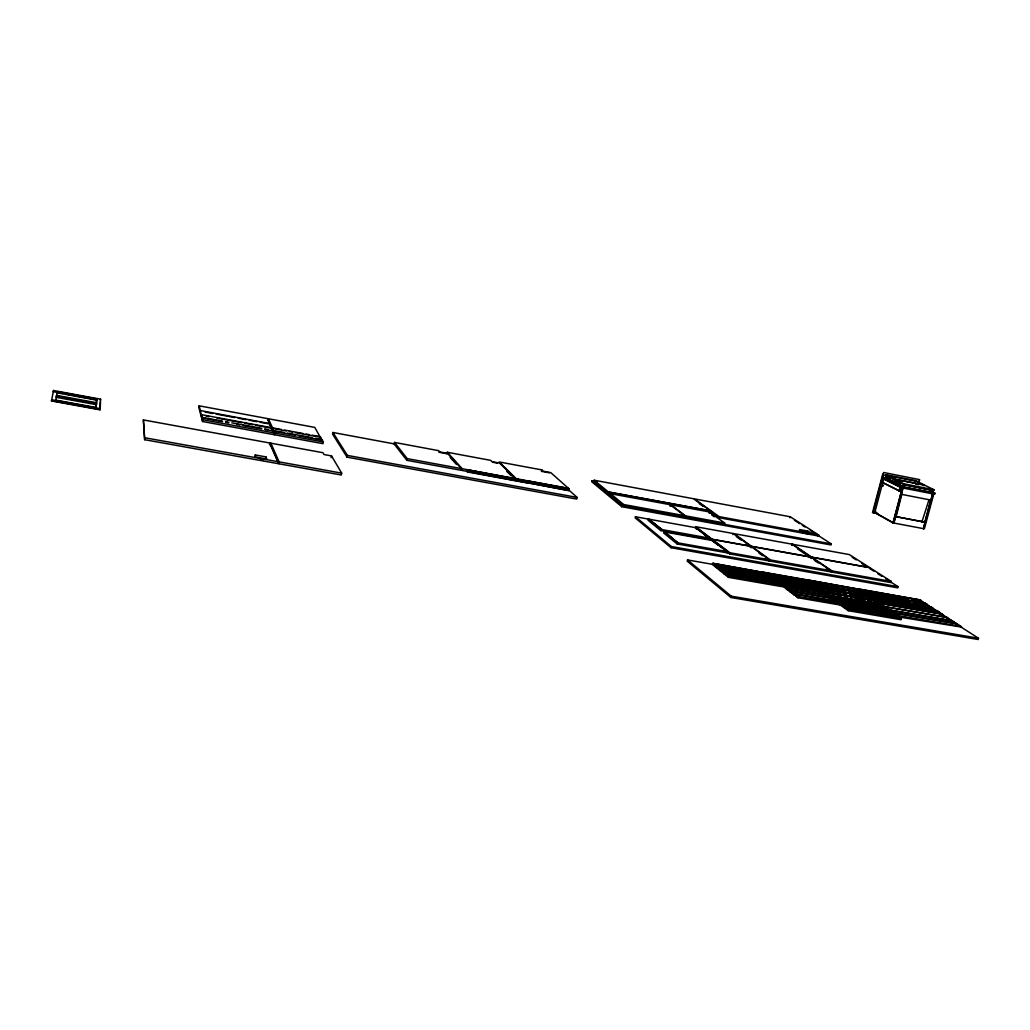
<?xml version="1.0" encoding="UTF-8"?>
<svg xmlns="http://www.w3.org/2000/svg" width="1030" height="1030" viewBox="0 0 1030 1030"><rect width="100%" height="100%" fill="white"/><g stroke="black" fill="none" stroke-linecap="round" stroke-linejoin="round"><path stroke-width="1.5" d="M99.987 409.837L100.219 408.627L51.732 399.743L51.5 400.966L99.987 409.837L100.283 401.945M100.219 408.627L100.567 399.189L53.496 390.499L51.5 400.966M321.257 440.338C322.223 438.947 319.97 434.969 319.854 438.317M321.798 440.312L321.888 439.54L323.343 441.973L322.982 443.673L274.624 434.776L273.517 431.943M83.61 406.477L96.073 408.756L96.73 398.932L57.281 391.658L57.062 392.842L96.498 400.116M96.073 408.756L96.73 398.932M202.189 417.948L202.562 421.515L273.645 434.596L274.006 432.883L272.886 430.476L272.68 431.737M201.468 415.206L201.301 416.159L200.322 410.172M201.339 414.627L271.611 427.72L271.405 428.982M276.388 432.059L273.298 431.493L272.59 427.901L272.19 429.51L268.572 421.682M273.607 432.059L273.851 430.656L274.984 433.064L274.624 434.776M200.258 410.532L269.68 423.562L269.435 424.939M877.83 513.622L872.565 512.399L882.749 474.058L882.89 474.766L918.85 481.834L918.503 481.28M201.455 415.425C202.331 412.966 201.751 421.051 202.189 417.807M272.796 430.849L264.942 429.497M80.495 405.897L55.556 401.34L57.281 391.658M53.496 390.499L53.264 391.683L62.688 393.421M55.556 401.34L55.775 400.116L96.305 407.545M100.335 400.361L100.567 399.189M143.389 419.931L144.676 439.707L277.662 463.564L278.049 461.698L269.86 443.016L143.389 419.931L144.676 439.707M269.384 423.382L267.375 418.553L199.151 405.82L198.816 407.494L202.562 421.515M254.912 456.818L255.298 454.951L265.959 456.882L266.847 459.045L256.122 457.114L255.298 454.951M267.98 420.382L268.315 418.734L314.768 427.399L319.867 436.527L312.142 435.188M265.573 458.736L265.959 456.882M269.5 444.793L269.86 443.016M270.877 443.196L270.517 444.986L278.731 463.757L341.278 474.985L341.677 473.131L331.544 455.917L324.025 454.539L322.982 452.711L270.877 443.196L279.117 461.891L278.731 463.757M394.58 443.969L332.909 432.471L332.561 434.106L347.02 457.14L576.736 499.087L577.122 497.426L567.53 488.864M331.171 457.681L331.544 455.917M347.02 457.14L347.393 455.415L332.909 432.471M394.503 442.424L394.155 444.033L406.863 460.32L460.977 470.259L461.35 468.599L447.587 453.393L439.836 451.951L438.69 450.664L394.503 442.424L407.236 458.633L461.35 468.599M406.863 460.32L407.236 458.633M271.109 427.991L269.693 423.562M446.956 453.87L447.303 452.273L490.705 460.371L492.018 461.672L499.627 463.088L515.386 478.551L462.277 468.766L447.303 452.273M462.277 468.766L461.904 470.44L568.74 490.576L568.663 488.529L529.806 481.371L529.433 483.019L568.74 490.576M467.453 469.886L467.44 471.959L528.957 483.263L529.33 481.615L467.453 469.886L529.33 481.615M467.44 471.959L467.813 470.285M529.858 483.431L529.806 481.371M541.432 471.47L541.806 469.899L499.177 461.955L516.3 478.718L568.431 488.323L568.045 489.958M568.277 490.164L568.663 488.529M596.718 481.615L591.993 480.74L591.748 481.77L621.76 506.721L831.03 544.96L831.313 543.904L816.803 534.609M594.156 480.212L593.911 481.242L608.086 492.958L608.344 491.902L594.156 480.212L693.512 498.739L710.301 510.751L710.043 511.794M608.588 492.108L608.331 493.164L610.262 494.76L610.52 493.692L608.588 492.108L710.597 510.957L712.889 512.592L712.631 513.635L709.477 513.056M621.76 506.721L622.017 505.627L591.993 480.74M623.408 505.627L623.678 504.533L610.764 493.898L610.507 494.967L623.408 505.627L684.384 516.79L684.654 515.695L670.363 504.906L670.105 505.962M696.834 527.888L635.446 516.751L635.162 517.884L671.058 547.728L897.761 587.847L898.07 586.688L885.929 578.912M696.229 528.969L696.512 527.849L710.211 538.278L709.915 539.411L660.732 530.579L661.015 529.433L662.135 529.626L648.887 519.21L661.582 529.523M663.964 531.828L663.681 532.986L677.109 543.943L727.605 552.917L727.901 551.745L713.391 540.698L663.964 531.828L678.409 543.557L665.097 532.021M670.955 506.116L671.212 505.06L685.529 515.863L724.669 523.034L724.399 524.103L685.259 516.944L682.877 515.142M671.058 547.728L671.354 546.531L635.446 516.751M677.109 543.943L677.405 542.759L678.409 543.557M685.259 516.944L685.529 515.863M695.392 527.798L695.662 526.691L733.193 533.501L750.613 546.132L750.329 547.278M712.824 564.376L687.538 559.947L687.229 561.17L730.927 597.503L978.152 639.501L978.5 638.24L958.325 625.3M709.232 513.172L709.49 512.129L724.669 523.034M710.34 512L710.597 510.957M695.662 526.691L712.142 539.218L711.859 540.364L704.263 534.57M725.893 551.063L729.626 553.908L769.101 560.925L769.397 559.766L750.96 546.389L712.464 539.463L712.181 540.608L718.412 545.359M718.901 517.691L719.172 516.635L694.323 498.881L790.229 516.764L818.644 534.956L818.374 535.986L718.901 517.691L709.76 511.138M712.721 563.294L713.764 563.758L712.721 563.294L712.412 564.517L716.069 567.453L716.378 566.217L717.781 566.964L717.034 567.479L716.738 566.5L716.417 567.736L720.125 570.71L720.433 569.461L721.476 570.298L718.644 568.032M716.816 566.938L713.018 564.273L713.314 563.397M713.43 564.595L714.176 564.092L716.97 566.32M713.018 564.273L713.906 563.5L764.08 572.577L713.906 563.5M714.357 563.861L726.626 566.655M764.363 573.53L767.363 575.783L764.518 572.912L714.614 564.813L720.833 565.895M717.421 567.041L714.769 564.195M720.884 570.195L717.614 567.195L721.039 569.564M718.052 567.929L717.923 566.706L767.904 575.448L768.238 576.44L768.689 575.371L768.38 576.594M721.528 571.084L722.288 570.569L721.528 571.084L720.794 569.745L720.485 570.993L724.245 574.006L727.347 574.547M721.103 570.736L721.399 569.848M722.455 570.324L772.77 579.105L721.991 569.963L722.3 570.955L727.013 571.766M722.725 571.29L773.221 579.452L776.736 582.491L773.813 579.555L774.47 579.542L773.659 580.173L774.032 578.821L770.955 576.916M732.922 534.609L733.193 533.501M724.245 574.006L724.553 572.757L725.751 572.963L722.88 570.672M729.626 553.908L729.922 552.737L712.464 539.463M725.661 574.392L726.588 573.633L725.661 574.392L725.983 573.517L724.914 573.041L724.592 574.289L728.403 577.341L781.654 586.585L781.976 585.336L778.847 582.993M725.223 574.045L725.519 573.144M728.403 577.341L728.725 576.092L725.815 573.762L729.163 576.826L729.935 576.298L727.025 573.968L777.663 582.787L780.624 585.748L781.384 585.233M730.927 597.503L731.261 596.177L687.538 559.947M896.023 517.137L901.752 494.464M750.664 547.522L750.96 546.389M810.443 558.067L810.739 556.947L791.877 544.149L734.081 533.656L751.514 546.299L751.231 547.432L746.248 543.814M751.565 547.677L751.861 546.544L811.099 557.191L831.056 570.736L830.759 571.882L770.028 561.093L770.324 559.934L751.861 546.544M763.436 572.822L765.084 573.388L763.591 572.216M764.44 573.633L764.749 572.423M767.955 575.886L764.955 573.633L765.689 573.118M806.67 580.688L806.31 579.71L765.715 572.59L764.955 573.633M765.715 572.59L766.05 573.568L780.83 576.156M810.649 582.71L807.288 580.418L766.5 573.903L779.71 576.221M768.753 576.877L768.483 575.551L773.054 578.654L772.745 579.877M772.474 578.551L769.268 576.877L769.668 575.551L766.655 573.298M810.649 583.856L810.867 582.98L770.041 575.834L769.268 576.877M770.041 575.834L770.376 576.813L777.071 577.985M718.798 567.414L768.844 576.169L771.728 579.066L768.689 576.774M773.131 580.173L773.44 578.937L772.603 579.723L772.268 578.731M789.971 517.768L790.229 516.764M778.68 583.611L778.899 582.864L774.418 579.105L816.005 586.649L774.418 579.105M774.689 580.444L774.921 579.478M775.217 580.444L816.494 586.997L812.683 586.971M776.53 582.671L726.111 573.247M777.56 583.495L777.869 582.259L777.032 583.057L769.127 581.68M777.174 583.212L776.89 581.873M777.663 582.787L769.59 582.027M778.088 583.508L778.474 582.143L775.384 579.826M781.178 585.31L783.238 586.855L778.86 582.439L820.691 590.01L778.86 582.439M779.131 583.778L779.362 582.813M779.671 583.778L821.18 590.357L824.322 593.332L823.575 593.847M791.594 545.243L791.877 544.149M792.456 545.398L792.74 544.303L849.325 554.578L869.565 567.517L811.614 557.101L792.74 544.303M782.8 586.134L779.826 583.16M784.577 586.662L787.911 588.413L787.744 589.044L783.985 586.559L786.984 589.559L790.139 590.113M786.984 589.559L783.985 586.559M787.551 589.237L790.589 592.263L787.551 589.237L791.349 591.735L788.311 588.709L788.143 589.34M804.044 533.038L810.855 534.287L811.125 533.257L807.739 531.081L799.602 529.575L802.949 531.75L802.679 532.78L800.452 531.338M791.156 591.941L794.22 594.992L791.156 591.941L794.993 594.465L791.916 591.413L791.748 592.044M810.855 534.287L807.469 532.111L807.739 531.081M795.392 594.774L795.559 594.143L798.829 596.589L798.675 597.22L794.8 594.671L797.902 597.748L839.386 604.88L837.261 602.614M797.902 597.748L794.8 594.671M811.331 558.221L811.614 557.101M811.692 558.479L811.988 557.359L869.951 567.775L891.349 581.461L891.04 582.594L831.661 572.049L826.33 568.431M806.31 579.71L806.091 580.585M807.288 580.418L809.245 582.542M813.211 584.229L808.82 580.688L807.623 580.856L807.829 579.98M808.087 581.19L808.408 580.083L856.96 588.877L808.408 580.083M808.911 580.444L856.806 589.469L857.539 588.709L857.874 589.92L861.041 592.07M809.232 581.384L857.462 589.224L861.531 592.688M813.842 585.825L811.859 583.688L770.994 576.543M812.219 583.431L811.91 584.641L806.567 580.92M809.387 580.791L813.365 583.624L813.558 584.795L812.619 583.714L812.309 584.924L816.082 587.628M814.292 584.28L813.468 585.04L813.777 583.92L862.664 592.739L813.777 583.92M814.614 585.233L863.166 593.087L867.286 596.602M817.344 588.542L818.232 587.409L818.657 588.13L813.623 584.435L818.232 587.409M819.223 587.808L868.445 596.679L819.223 587.808L818.927 588.941L818.811 587.512L814.769 584.628M819.507 589.044L819.751 588.182M819.584 589.945L778.474 582.143M873.144 600.593L868.96 597.027L820.241 588.529L823.228 589.688M822.854 592.495L823.176 591.259L818.49 588.31M819.082 588.336L823.768 591.362L823.266 592.791L835.987 601.893M824.129 591.941L823.588 591.555L829.382 595.379L828.88 596.808M820.241 588.529L824.348 591.465L823.974 592.559L827.476 595.919L824.155 593.538L824.76 591.761L874.316 600.657L824.76 591.761M825.056 593.01L825.3 592.147M831.661 572.049L831.957 570.89L811.988 557.359M827.901 596.64L828.068 595.598L788.311 588.709M828.326 596.949L827.901 596.216M828.468 596.512L829.382 595.379M879.092 604.636L874.843 601.018L825.79 592.495L829.961 595.482L830.18 596.679L829.639 596.293M830.103 596.949L830.347 596.061L829.214 595.572M830.682 597.04L830.386 595.778L879.71 604.327L884.822 608.228M831.274 597.143L880.817 605.073M828.068 595.598L831.854 598.739L828.493 596.319M831.699 599.357L831.854 598.314L791.916 591.413M832.111 599.666L831.686 598.945M833.309 599.988L834.236 598.842L833.733 600.297M831.429 596.524L834.815 598.945L835.047 600.168L834.068 599.048M887.319 608.279L835.24 599.241L834.97 600.426L840.145 603.065L839.901 603.966L849.621 610.262L846.261 607.108L846.094 607.752L849.235 608.279M831.854 598.314L835.253 600.748L835.523 602.112L833.257 600.477M835.562 600.529L835.24 599.241M795.559 594.143L836.115 601.79M836.141 600.632L885.98 608.588L890.023 611.769M838.227 603.503L838.549 602.254L835.124 599.808M838.652 603.812L838.987 602.563L840.145 603.065M838.987 602.988L834.493 599.769L835.047 600.168M835.691 601.057L839.553 604.25M839.901 603.966L839.746 602.46L836.308 600.001M840.493 604.056L840.171 602.769L890.667 611.769L840.738 603.168M841.085 604.159L841.253 603.541L891.208 612.142L894.722 615.271L891.04 612.76M840.068 603.335L844.137 605.91L843.634 607.391L848.257 610.7L901.083 619.738L901.43 618.476L874.895 600.477M844.896 607.546L844.729 606.013L841.253 603.541M845.167 606.335L895.958 615.361L845.167 606.335L849.621 610.262M845.501 607.649L845.733 606.734M873.157 512.734L883.676 472.5L919.661 479.645L918.837 482.722M882.787 478.628L901.018 487.679L900.066 491.284L881.86 482.156L882.787 478.628L883.727 478.808M887.808 478.216L883.135 477.289L882.89 478.229L902.293 487.885L892.971 522.88L924.374 528.815L933.747 494.04M848.257 610.7L848.591 609.425L849.016 610.159M892.971 522.88L874.779 512.631L883.83 478.422M875.848 512.914L875.68 511.82L875.423 512.837L893.435 522.815M875.616 512.94L875.68 511.82M882.8 485.8L883.045 484.86L883.006 485.903M904.211 484.808L885.774 475.628L886.006 474.766L915.477 480.598L924.296 484.963L924.065 485.825M897.413 482.761L894.04 482.169L886.045 478.087L886.624 475.886M857.23 589.894L857.539 588.709M911.679 599.1L920.305 599.988L858.479 588.864L858.878 589.559M858.428 590.01L858.029 589.315L868.586 596.203L868.264 597.413M858.866 589.83L858.479 588.864M921.811 601.649L925.21 603.825L920.846 600.336L859.368 590.177L863.101 590.834M862.084 592.778L862.818 592.276L862.496 593.486M853.651 592.057L863.011 593.692L862.677 592.469M863.011 593.692L863.243 592.572M863.578 593.795L863.758 592.443L859.522 589.585M864.003 593.744L864.183 592.726L925.828 603.516L925.7 604.391M886.006 474.766L894.555 479.105L894.903 480.083M894.04 482.169L894.632 479.941M864.428 594.027L864.183 592.726M895.109 479.375L903.864 483.804L903.619 484.692L933.669 490.589L933.901 489.714L924.876 485.246L895.109 479.375L895.456 480.366M865.084 594.053L926.961 604.25L931.39 607.777L927.953 605.576M933.09 490.473L903.928 484.667L903.336 486.907L895.147 482.735L895.74 480.508M868.277 597.284L868.02 596.1L863.732 593.19M869.423 597.477L868.29 597.001L869.024 596.486L869.938 597.825L869.539 596.37L865.239 593.46M868.702 597.696L869.024 596.486M869.784 597.67L869.964 596.653L932.008 607.481L932.459 608.46M870.208 597.966L869.809 597.258M869.964 596.653L870.363 597.645L875.629 598.559M899.1 491.091L900.066 487.499M870.891 597.992L933.167 608.215L936.734 611.202L932.446 608.717M883.135 477.289L901.585 486.727L901.327 487.692L934.699 494.22L934.957 493.267L932.227 491.902M893.203 522.854L902.525 487.86M895.469 515.206L901.134 493.924M903.362 487.86L903.619 486.907L886.701 478.268L889.843 478.899M873.582 600.889L874.457 600.181L870.105 597.22M874.135 601.391L874.534 599.756L871.045 597.387M937.249 611.794L937.97 611.292L937.364 610.906L874.972 600.052L875.384 600.76M874.972 600.052L875.255 601.726L876.067 600.786L938.536 611.653L947.381 618.026L942.051 614.871L942.308 614.06L879.594 603.181L876.067 600.786M879.594 603.181L880.006 603.889M879.543 604.932L880.444 604.198M880.122 605.035L880.856 604.52M880.083 605.447L880.611 603.58L942.218 614.266M915.477 480.598L914.949 481.474M884.616 608.048L885.53 606.915L947.471 617.627L952.699 621.425L947.304 618.232M880.611 603.58L885.079 606.606L884.332 607.121M884.693 608.434L885.555 607.713L885.233 608.949M885.684 609.258L886.006 608.022M889.444 611.678L885.813 609.206L886.019 608.318L886.392 609.309M886.972 609.399L886.56 608.691M889.135 611.112L890.049 609.979L885.53 606.915M889.585 611.421L890.499 610.288L952.776 621.026L957.089 624.244L953.175 621.734M890.448 612.502L890.783 611.254L889.907 611.987L890.499 612.387L867.093 608.357M890.899 612.811L890.654 611.46L891.658 612.593M891.632 612.863L892.379 612.335L891.632 612.863L895.315 615.361M893.705 614.228L894.619 613.082L957.179 623.845L961.531 627.09L897.4 616.738L898.327 615.58L894.619 613.082M890.499 610.288L894.169 612.76L893.409 613.288M895.186 615.58L896.061 614.846M896.345 616.365L897.13 615.567L896.937 616.468L900.671 619.004L869.526 597.13M897.516 616.571L897.104 615.837M931.262 493.319L931.519 492.366L903.619 486.907M932.189 492.559L932.794 490.332M924.695 522.365L930.798 499.692M933.09 493.834L923.498 528.493M932.742 496.396L933.386 494.014L932.433 493.834M846.261 607.108L896.512 615.747L900.671 619.004M920.15 600.58L919.726 599.615M920.846 600.336L919.571 600.207M924.168 604.301L924.657 603.722M926.253 604.494L925.828 603.516M926.961 604.25L920.035 603.657M930.837 607.687L930.489 608.331M932.008 607.481L931.3 607.983M942.141 614.665L938.536 611.653M947.214 618.631L947.471 617.627M956.922 624.862L957.179 623.845M921.837 522.056L929.009 499.769M272.435 430.514L271.624 427.72M202.009 417.356L222.39 421.103M272.19 427.81L281.435 429.497M273.465 430.553L284.319 432.536M321.411 439.411L315.27 438.252M731.261 596.177L978.5 638.24M894.169 612.76L956.69 623.536M798.829 596.589L839.128 603.516M840.57 603.799L863.977 607.829M844.214 604.7L847.33 605.241M861.389 607.661L864.505 608.189M867.633 608.73L870.749 609.271M873.878 609.812L876.994 610.339M844.137 605.91L843.21 607.082L836.669 602.511M844.729 606.013L894.89 614.64M843.969 606.129L845.141 606.631M896.525 615.155L895.791 615.992L875.384 612.49M898.327 615.58L961.132 626.369M844.381 607.159L845.669 607.005L849.183 609.528M845.566 607.365L872.256 611.949M896.963 616.198L895.778 615.683M863.372 610.713L866.513 611.254M869.655 611.794L872.796 612.322M875.938 612.863L879.079 613.404M882.221 613.944L885.349 614.485M849.789 609.631L900.246 618.283M778.693 583.057L779.208 583.431M874.534 599.756L936.901 610.597M728.017 574.534L737.506 576.182M745.411 577.56L759.638 580.032M778.217 583.263L777.122 582.774M781.332 583.804L795.237 586.225M798.327 586.752L820.524 590.615M824.348 591.465L873.311 599.975M733.193 575.706L736.36 576.246M739.527 576.8L742.694 577.354M745.849 577.907L753.767 579.272M756.934 579.826L760.101 580.379M763.256 580.933L766.423 581.474M792.624 586.031L795.714 586.572M798.804 587.113L801.894 587.641M815.799 590.061L818.889 590.602M874.316 600.374L874.676 601.636L877.998 603.889M875.539 600.439L937.97 611.292M823.601 591.98L824.708 592.044L824.18 591.658M888.517 603.323L902.666 605.782M912.104 607.43L926.24 609.876M876.479 601.494L879.62 602.048M882.762 602.589L885.916 603.142M889.057 603.683L896.924 605.048M900.066 605.601L903.207 606.142M906.361 606.696L909.503 607.236M912.644 607.777L915.799 608.331M923.653 609.696L926.807 610.236M929.948 610.79L933.09 611.331M729.935 576.298L780.779 585.13M782.955 585.504L824.554 592.662L811.859 583.688M826.717 593.035L840.943 595.507M844.111 596.061L847.278 596.602M850.432 597.155L864.672 599.627M784.744 586.044L824.309 592.919M838.291 595.314L841.458 595.868M844.626 596.409L847.78 596.962M855.698 598.34L858.866 598.881M862.02 599.434L865.187 599.988M868.354 600.529L871.522 601.082M829.961 595.482L879.26 604.018M787.911 588.413L827.644 595.301M830.347 596.061L826.086 593.756M830.927 596.164L880.277 604.713M881.397 605.177L881.809 605.898L880.856 604.816L880.65 605.692L884.242 608.125M832.304 597.052L870.865 603.722M832.819 597.413L835.897 597.954M838.987 598.481L842.077 599.022M855.969 601.417L859.046 601.958M862.136 602.486L865.226 603.026M868.303 603.554L871.393 604.095M874.483 604.623L877.573 605.164M885.079 606.606L946.982 617.318M791.516 591.104L831.429 598.018M834.815 598.945L884.397 607.507M834.068 599.46L835.214 599.537M835.793 599.64L885.44 608.215L884.847 607.816M790.989 592.559L794.156 593.113M835.639 600.271L849.596 602.679M852.698 603.207L885.272 608.833M886.431 609.039L885.272 608.537M847.008 602.511L850.111 603.039M853.226 603.58L856.329 604.121M876.504 607.597L879.607 608.138M882.71 608.666L885.813 609.206M890.049 609.979L952.299 620.717M795.147 593.834L835.253 600.748M839.746 602.46L889.611 611.048M765.239 572.783L764.17 572.32M766.204 572.95L806.825 580.083M858.093 589.07L856.986 588.606M859.02 589.237L920.305 599.988M735.948 568.29L749.943 570.736M753.046 571.29L763.925 573.195M788.723 577.534L802.937 580.032M857.926 589.675L856.265 589.109L856.806 589.469M859.432 589.933L867.337 591.323M870.505 591.877L908.512 598.533M723.948 566.448L727.051 566.989M730.167 567.53L733.27 568.071M736.386 568.624L739.489 569.165M753.484 571.624L756.599 572.165M759.702 572.706L762.818 573.259M782.877 576.774L786.032 577.328M793.924 578.706L797.091 579.259M800.246 579.813L803.4 580.366M812.335 581.937L815.438 582.478M818.541 583.019L821.644 583.559M835.6 586.006L838.703 586.559M852.66 589.006L855.763 589.546M871.019 592.224L874.187 592.778M877.354 593.332L880.521 593.885M894.787 596.383L897.954 596.937M912.22 599.434L915.387 599.988M717.575 566.423L767.53 575.165M769.668 575.551L810.468 582.684M718.374 567.067L768.393 575.822M770.53 576.195L811.383 583.341M813.365 583.624L861.685 592.083M863.758 592.443L925.365 603.22M813.713 584.19L812.619 583.714M864.737 593.113L926.421 603.902M718.219 567.685L741.664 571.792M744.793 572.332L766.668 576.156M786.225 579.581L809.129 583.585M721.773 568.573L724.901 569.127M728.03 569.667L731.158 570.221M745.231 572.68L748.359 573.221M762.432 575.68L765.56 576.234M774.47 577.791L777.521 578.319M780.586 578.86L783.637 579.388M786.688 579.929L789.74 580.457M803.49 582.864L806.542 583.392M814.138 584.898L845.334 590.345M848.463 590.898L862.496 593.344M863.629 593.55L862.509 593.074M866.693 594.078L910.172 601.675M919.494 603.31L924.464 604.288M819.301 586.057L822.416 586.598M836.476 589.057L839.592 589.598M842.72 590.151L845.836 590.692M878.075 596.331L881.191 596.872M884.294 597.413L887.397 597.954M901.392 600.4L904.495 600.941M907.597 601.481L910.713 602.022M913.816 602.576L916.932 603.117M721.631 569.667L771.882 578.448M774.032 578.821L815.078 585.993M772.114 579.349L773.788 579.929M774.264 579.723L775.809 580.547M818.811 587.512L867.453 595.997M869.539 596.37L931.558 607.185M730.154 572.32L771.032 579.452M774.766 580.096L786.096 582.079M789.16 582.607L792.237 583.147M795.302 583.675L815.85 587.267M724.296 571.56L727.45 572.114M730.592 572.667L733.733 573.208M747.896 575.68L751.037 576.234M754.192 576.774L757.333 577.328M789.637 582.954L792.714 583.495M795.778 584.023L798.855 584.564M818.592 587.988L817.743 588.825L820.434 590.872M869.577 596.872L868.457 596.396M870.53 597.04L932.614 607.867M821.168 589.07L846.3 593.447M851.012 594.271L866.706 597.001M878.757 599.1L930.335 608.086M831.081 591.066L834.223 591.606M837.364 592.16L840.519 592.701M843.66 593.254L846.802 593.795M849.943 594.349L864.093 596.808M879.272 599.46L882.401 600.001M885.53 600.542L888.658 601.095M902.731 603.541L905.859 604.082M926.202 607.636L929.33 608.176M725.751 572.963L776.311 581.77M726.588 573.633L776.697 582.053M778.384 582.645L777.277 582.156M671.354 546.531L898.07 586.688M724.785 549.376L712.837 540.596M725.197 549.685L727.335 551.642M678.551 542.965L727.901 551.745M729.922 552.737L769.397 559.766M770.324 559.934L831.056 570.736M831.957 570.89L891.349 581.461M707.275 536.051L695.971 527.746M707.662 536.334L709.657 538.175M662.135 529.626L710.211 538.278M712.142 539.218L750.613 546.132M751.514 546.299L810.739 556.947M145.05 437.802L278.049 461.698M279.117 461.891L341.677 473.131M260.332 459.818L263.397 460.359M799.344 530.605L807.469 532.111M802.949 531.75L811.125 533.257M530.244 481.783L569.127 488.941M719.172 516.635L818.644 534.956M96.537 402.717L56.624 395.365L56.264 397.323L96.279 404.661L96.498 403.477L56.496 396.112M64.079 397.979L67.143 398.546M70.22 399.112L73.285 399.679M80.958 401.082L84.035 401.649M623.678 504.533L684.654 515.695M347.393 455.415L577.122 497.426M622.017 505.627L831.313 543.904M205.086 412.039L212.953 413.506M216.107 414.086L234.982 417.601M238.136 418.18L246.003 419.648M249.144 420.227L257.011 421.682M260.152 422.274L268.019 423.729M284.499 430.064L302.923 433.476M306 434.042L309.064 434.621M206.129 416.094L209.245 416.661M217.034 418.103L241.947 422.712M245.05 423.291L252.839 424.733M255.955 425.313L269.963 427.901M286.327 430.926L272.486 428.313M289.404 431.506L292.481 432.072M295.559 432.639L320.15 437.145M608.344 491.902L710.301 510.751M225.531 421.682L228.66 422.261M231.789 422.841L261.556 428.338M264.684 428.918L267.826 429.497M287.422 433.115L312.167 437.686M203.76 418.193L222.583 421.669M225.725 422.248L228.853 422.828M236.707 424.283L239.848 424.862M242.977 425.442L261.813 428.918M275.319 431.416L295.456 435.136M298.558 435.703L321.824 440.106M610.52 493.692L712.889 512.592M65.817 394.001L90.923 398.636M94.065 399.215L97.206 399.782M202.91 419.764L274.006 432.883M274.984 433.064L323.343 441.973M670.105 505.794L673.26 506.387M438.857 452.209L446.763 453.689M492.61 462.225L497.361 463.114M541.638 471.354L549.544 472.834M874.779 512.631L876.363 512.94M894.903 516.481L924.979 522.197M896.216 516.648L925.429 522.274M872.565 512.399L877.225 513.288M900.606 494.155L930.927 500.117M881.86 482.156L900.066 491.284M901.585 486.727L934.957 493.267M885.774 475.628L889.508 476.375M894.555 479.105L924.296 484.963M886.045 478.087L889.199 478.705M915.683 484.087L918.696 484.679M903.864 483.804L933.901 489.714M895.147 482.735L900.426 483.83M931.094 489.314L933.669 490.589M886.302 477.225L887.397 477.778M891.903 482.272L900.04 486.443M958.891 625.403L961.531 627.09M794.388 520.24L799.666 523.626M802.306 525.313L804.945 527M810.211 530.386L814.176 532.922M852.222 557.307L856.265 559.895M861.659 563.359L865.702 565.946M869.745 568.547L873.8 571.135M877.843 573.723L881.886 576.324M921.206 601.52L928.545 606.207M929.202 606.644L931.893 608.37M937.197 611.769L941.587 614.575M942.051 614.871L957.179 624.579M812.966 532.51L818.374 535.986M858.595 589.418L862.818 592.276M797.49 548.823L808.808 556.522M814.357 560.281L818.348 562.998M870.453 598.469L872.629 599.949M857.308 589.817L860.475 591.967M808.82 580.688L812.799 583.534M834.236 598.842L830.257 596.319L834.661 599.563M824.631 592.302L829.807 596.1M840.004 603.387L844.561 606.657M699.293 503.644L703.22 506.451M832.279 599.035L835.691 601.481M711.756 515L714.292 516.815M721.875 522.287L724.399 524.103M736.296 536.579L741.265 540.196M758.956 553.046L762.651 555.724M765.419 558.247L769.101 560.925M765.56 573.195L769.5 576.156M769.886 576.44L773.878 579.439L772.861 578.834M765.11 573.015L768.11 575.268M774.676 580.946L776.736 582.491M779.131 584.293L781.216 585.851M682.015 514.974L684.384 516.79M695.43 527.656L706.181 535.845M706.567 536.141L709.104 538.072M712.284 540.505L723.665 549.183M724.077 549.492L726.768 551.539M725.184 551.076L727.605 552.917M722.288 570.569L725.159 572.86M713.584 563.989L716.481 566.294M717.614 567.195L721.476 570.298M721.682 570.466L725.596 573.594M723.086 571.959L724.991 573.478M664.53 531.931L677.972 542.861M661.994 530.205L648.346 519.12L648.063 520.24L660.732 530.579M652.209 522.596L661.44 530.102M664.389 532.51L666.835 534.493M669.281 536.488L671.715 538.471M674.161 540.467L677.83 543.454M568.431 488.323L550.754 472.615L543.274 471.225L541.806 469.899M506.786 471.392L511.356 475.873M450.149 457.423L456.56 464.517M268.315 418.734L272.319 427.321L272.023 428.738M199.151 405.82L200.322 410.146M902.975 487.95L893.86 523.047L902.975 487.95M932.652 493.756L923.498 528.648L932.652 493.756"/></g></svg>
